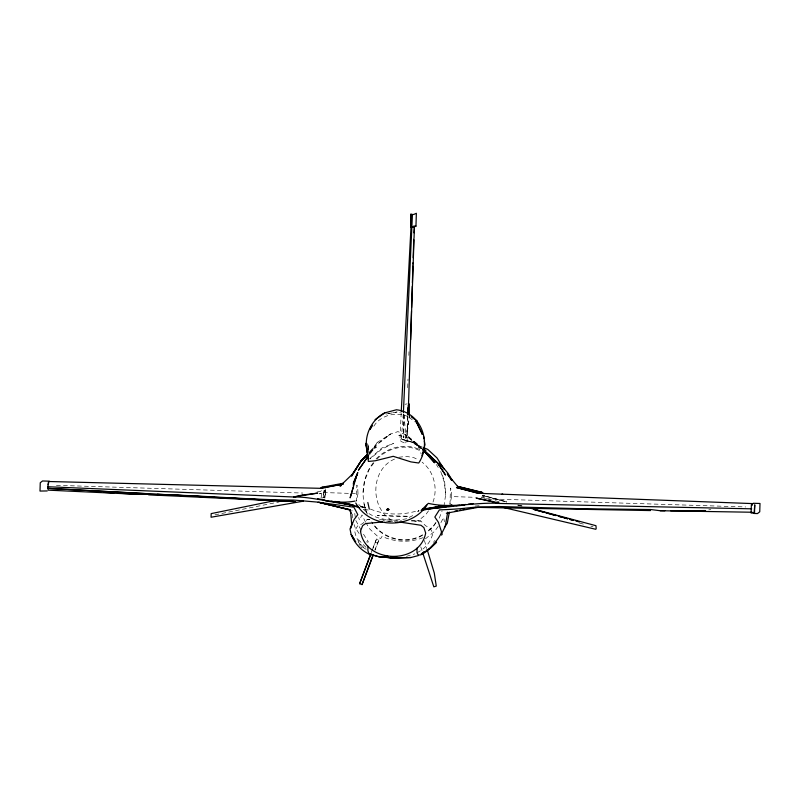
<?xml version="1.0" encoding="UTF-8"?>
<svg xmlns="http://www.w3.org/2000/svg" width="800" height="800" viewBox="0 0 800 800"><rect width="100%" height="100%" fill="white"/><g stroke="black" fill="none" stroke-linecap="round" stroke-linejoin="round"><path stroke-width="0.6" stroke-dasharray="4 3" d="M403.86 414.59L403.74 437.83L403.91 414.12M316.98 492.01L325.1 490.5L325.47 494.6L324.04 497.58L321.62 498M401.19 412.96L399.97 440.28L401.42 441.65L405.04 443.01L407.07 441.83L407.88 416.03M407.68 387.72L408 379.02M408.86 355.41L408.99 351.68M407.7 416.13L406.66 437.92L409.42 415.97L405.04 443.01M358.01 493.64L356.38 501.16L356.88 485.13L357.65 487.04L358.01 493.64L325.59 492.62L319.48 493.85M451.61 496.58L449.98 504.1L450.48 488.06L451.25 489.97L451.61 496.58L475.3 497.32M403.29 413.83L401.34 438.98L399.97 440.28L401.34 438.98L413.37 442.62L401.34 438.98M363.05 492.4L364.83 480.35L369.31 469.22L374.78 461.63M443.92 506.4L445.71 494.31L444.68 482.13L441.64 472.98M321.05 497.77L321.84 493.65L321.11 490.47M324.86 498.2L325.59 492.62L325.16 488.58M371.21 552.6L372.5 549.14M372.93 547.99L376.51 538.97L378.92 539.87L375.09 550.11M374.9 550.04L378.92 539.87M372.26 550.35L376.51 538.97M432.99 502.09C438.06 488.31 433.92 471.2 422.07 462.16M439.27 518.18L442.12 510.88M324.26 490.52L323.24 495.07L324.04 497.58L323.24 495.07L325.57 491.39L325.47 494.6L323.24 495.07L324.94 495.63M481.8 497.43L482.7 495.49L483.53 495.47L507.34 502.06M369.88 454.36L377.15 442.48L390.55 434.01L397.92 431.63L405.03 434.46L408.74 436.83L420.14 447.14L409.36 438.23L421.71 448.34M377.15 442.48L374.76 446.26L368.97 452.59M373.79 426.23C380.72 414.99 396.3 411.37 408.13 416.65M373.33 462.73C361.72 477.17 360.33 498.04 367.47 514.8M435.99 522.35L432.56 527.11L427.27 531.41M435.85 522.93L432.43 527.67L427.16 531.96M438.21 526.4L434.66 531.3L424.94 539.23M440.91 522.66L443.56 517.55L444.47 521.75M428.56 510.77L425.73 514.68L419.39 519.85L414.18 522.1M433.42 542.35L434.01 541.58M434.31 541.19L434.89 540.45M368.51 449.67L369.36 454.13L372.26 450.58M325.1 490.5L323.37 492.46L325.57 491.39M369.78 458.67L381.95 447.97L393.55 443.33L381.36 449.37L370.05 458.91M369.09 453.04L375.81 446.16L369.02 452.89M369.26 453.43L376.45 446.92L369.36 453.29M369.82 519.41L367.39 519.33L362.42 523.72L357.63 525.97L354.67 530.83C355.8 538.2 360.02 545.17 366.28 549.25M376.07 458.92C387.26 447.17 406.19 442.1 420.81 450.27M377.03 459.02C388.04 447.67 406.57 443.22 420.73 451.11M416.96 552.69C424.88 549.12 431.03 541.84 432.82 533.28L430.17 528.25L425.52 525.7L420.83 521.01L411.12 520.7M412.76 515.56L407.78 518.18M406.72 518.74C391.68 521.58 374.02 520.15 362.7 508.56M422.62 534.77C405.85 544.92 382.41 538.71 372.13 522.29M422.53 535.3C405.47 545.65 381.52 538.92 371.59 521.88M394.54 459.08C369.2 469.9 369.66 512.18 395.66 522M418.89 511.48L417.56 511.63L419.04 510.32C402.78 515.47 385.47 515.44 369.64 508.77M423.02 537.65C410.02 542.9 394.7 542.25 382.02 536.37L380.76 538.52L379.22 537.8L370.01 529.28L366.16 523.18M406.45 556.32L414.87 553.86M214.98 514.83L279.1 501.96M708.72 509.9L710.83 509.48M405.02 404.27L407.09 403.87M386.01 414.05L397.14 411.98L400.42 412.81M388.23 413.64L397.14 411.98M398.71 457.28L406.46 456.37L414.13 457.77L418.18 459.82M475.15 506.04L480.05 505.68M368.16 510.08L364.26 509A92.63 1.46 17.9 0 1 362.94 508.64M388.6 521.53L393.43 521.19M411.34 520.97L420.83 521.01M481.53 497.51L500.91 502.1M56.43 485.32L302.83 493.05M319.47 493.58L321.84 493.65M486.21 498.81L745.68 506.95M379.54 519.71L401.4 520.4M403.11 439.78L414.12 442.67L421.96 448.05M367.39 519.33L369.83 519.48M361.55 506.81L365.68 507.49L360.92 506.56M360.78 506.67L365.68 507.49M383.03 520.66L385.34 521.06M386.5 521.26L391.12 522.05M399.46 435.44L398.8 435.33L410.02 438.34M405.62 440.45L412.56 442L421.36 448.53M506.61 501.87L482.7 495.49L506.69 502.07M518.56 505.06L522.15 506.01M579.54 523.09L584.18 524.33M590.83 526.11L593.04 526.7M517.49 505.04L521.09 506.02M518.06 505.02L521.64 506.01M375.07 542.24L377.47 543.13M422.38 447.15L414.83 444L421.86 448.29M366.05 547.37L358.45 539.73L357.09 540.79L362.8 547.18L365.63 549.05M417.31 443.75L405.03 434.46L419.45 447.67L417.31 443.75L421.17 453.94M409.05 417.35L415.44 422.2M412.56 442L420.87 448.45M358.77 504.47L364.05 509.43M358.98 544.25L360.3 545.79M360.86 546.46L362 547.8M366.46 541.84L366.87 541.92A129.37 5.13 33.5 0 0 367.75 540.93L361.88 531.62M359.11 533.52L355.04 527.31L354.1 524.52M436.36 464.53L438.23 467.5M365.55 522.21L361.98 514.99L359.43 520.07L358.68 517.47M355.81 520.5L361.17 530.24M483.53 495.47L484.03 497.59L484.02 495.72M440.73 471.46L444.51 482.85L445.54 494.99M363.95 503.89L367.37 514.19M420.77 546.82L422.31 551.53M406.65 440.51L407.07 441.83M424.38 540.47L426.85 548.61M352.75 517.97L351.95 510.27M355.3 517.37L354.68 512.92M367.94 444.58L369.36 454.13M368.07 445.81L369.25 454.22M368.07 445.93L368.91 452.06M403.97 414.59L406.05 437.22M387.46 436.17L374.76 446.26L390.55 434.01L387.46 436.17M407.62 516.27L393.03 516.36L377.32 515.32L407.62 516.27M365.84 508.04L362.26 507.28L365.84 508.04"/><path stroke-width="1.2" d="M367.93 546.2L367.9 550.72L369.01 553.95L377.83 556.49L391.96 557.81M417.33 547.75C413.47 569.62 443.57 535.5 441.31 531.19L438.41 522.28L434.83 517.04L439.38 509.89L446.55 509.58A21.4 0.55 -4.1 0 0 460.37 508.71L476.06 507.09L499.2 506.53L582.59 508.75L650.63 509.53L660.2 510.73L752.13 512.24M411.93 226.52L411.02 226.77L411.39 214.42L410.86 213.93L411.02 226.77L401.25 411.72M407.92 414.83L408.21 405.28M415.96 226.13L416.36 213.3L413.64 214.49L411.39 214.42L410.91 227.31L413.16 227.38L415.96 226.13L413.7 226.05M751.37 504.69L751.11 513.03L754.51 513.13L754.77 504.8L754.08 513.46L757.48 513.57L759.74 511.82L760 503.48L753.21 503.27M408.5 404.61L411.48 311.24M411.6 307.51L412.27 286.34M412.39 282.61L413.03 262.69M413.19 257.71L413.78 239.04M413.98 232.82L414.41 226.87M410.66 339.69L413.11 265.96M413.17 264L413.98 239.72M414.03 238.3L414.38 227.76M412.43 214.53L403.39 412.59M407.76 414.91L408.1 407.6M449.37 512.13L447.23 523.37L444.38 527.42M343.07 483.28L322.04 487.24L320.51 488.43L343.3 484.01L319.85 488.31L48.89 481.51L47.79 486.75L48.24 490.15L139.03 494.38C190.54 494.22 242.12 499.76 293.71 500.07L317.63 502.12L353.89 507.2L357.8 514.63L354.06 519.63L351.04 527.32M447.71 512.15L445.22 526.48L441.9 533.09M366.65 443.96L367.51 453.13M409.35 415.94L409.35 403.95M48.05 484.67L48.5 481.82M411.45 225.98L411.02 226.77M752.14 505.34L752.78 503.6L478.28 493.29L456.47 487.56L478.94 493.4L480.47 492.21L481.96 492.31L483.59 493.55M366.84 443.63L366.36 446.05C365.39 432.89 372.63 418.87 384.68 412.9L396.47 409.76C421.63 412.81 431.86 443.09 418.74 463.02L410.93 461.89L393.21 456.32L375.29 460.77L368.38 461.44L365.85 443.32L368.48 459.04L367.9 455.49M350.7 528.48L350.82 527.94M421.98 455.78L424.95 444.8L424.35 441.13M353.13 487.59L350.15 497.85L356.5 476.06M353.22 485.19L357.13 474.31L353.29 483.43L357.77 472.57L355.86 477.8M373.38 554.66L362.04 584.59L359.64 583.69L370.78 553.75M362.04 584.59L373.19 554.65M370.98 553.77L359.64 583.69M352.28 523.22L350.02 529.01L351.12 534.48L355.72 541.84M441.61 535.13L442.31 533.96M372.42 425.32L369.8 429.57L371.79 426.62M368.65 455.17L358.42 470.18L368.36 456.19M421.11 510.39L428.33 503.35C451.82 508.82 475.77 501.8 499.56 503.46L751.68 508.83M367.31 454.4L360.68 461.64L351.56 476.11L361.38 460.47L367.32 454.57M426.85 505.21C410.88 529.66 369.87 529 355.76 502.98M367.41 454.76L360.68 461.64L367.59 454.89M367.46 455.06L361.38 460.47L352.28 474.3L340.02 486.1L341.26 485.59M387.7 508.94L388.21 508.55L386.55 509.77L387.06 509.37L388.16 510.28L387.16 510.2L389.31 509.44M375.08 419.66L385.32 412.55M422.61 552.71L424.57 551.58M426.53 550.46L430.45 548.2L436.55 542.18L429.09 549.26L421.25 553.77M422.44 508.94L425.72 508.52A22.8 3.17 -14.2 0 1 430.49 508.39L432.06 508.09L428.73 508.89A92.63 0.71 -14.4 0 1 421.98 510.5M369.01 553.95L378.56 556.64L392.98 558.09L410.85 557.53L418.46 555.54M430.8 508.44L441.29 505.76L427.93 508.54M275.71 500.44L211.18 513.61L211.07 517.23L303.43 501.16M471.25 508.01L473.58 507.55M463.16 509.58L464.27 509.37M459.64 510.25L460.9 510.01M446.35 513.21L477.84 507.39L650.49 510.57M457.14 510.71L454.99 511.09M427.9 508.87L452.1 505.14L428.17 508.6M355.13 501.05C334.53 505.13 314.32 496.49 293.61 497L47.79 486.75L48.1 488.39L148.3 493.77M351.55 504.66L343.21 502.68L353.8 505.98A22.8 2.99 18 0 1 358.33 506.4M446.16 506.84L428.87 508.92L464.11 505.12M448.63 506.55L453.56 505.95M456.03 505.66L459.74 505.21M462.21 504.92L465.91 504.47M468.38 504.17L473.32 503.58M395.82 522.2L398.21 521.95M382.57 521.96L365.66 523.55L362.63 525.67L360.51 531.01C364.64 563.58 419.52 565.31 425.68 533.06L423.89 527.6L421 525.28L399.43 521.99M705.56 510.54L670.67 510.8M396.65 556.69L390.53 556.59M392.98 558.09L410.85 557.53M660.2 510.73L664.85 510.76M49.32 481.18L42.52 480.97L40.26 482.73L40 491.06L47.22 490.94M148.62 494.83L295.65 501.68L157.33 494.25M48.1 488.39L213.81 497.18M228.73 497.97L294.32 501.45M104.33 492.39L113.84 492.93M118.6 493.21L139.03 494.38M322.04 487.24L323.53 487.34M378.56 556.64L391.89 557.82M384.43 555.97L388.09 556.34M325.29 500.77L354.29 505.6M502.04 494.03L502.7 494.14M317.52 498.69L324.86 500.05M330.97 501.17L333.42 501.62M335.86 502.07L354.21 505.46M481.96 492.31L457.43 486.35L481.22 492.26M351.42 504.7L334.78 501.45L353.89 505.51M504.02 507.63L595.83 529.3L596.19 528.39L595.94 525.69L530.52 508.24M318.09 502.19L349.95 509.71L350.85 513.33L349.95 509.71L319.41 502.42L350.48 510.2L351.62 523.55M534.28 509.64L543.88 512.27M546.28 512.93L555.88 515.57M558.22 516.21L561.73 517.17M564.07 517.81L567.58 518.77M569.92 519.42L573.44 520.38M91.9 490.43L94.23 491.07M533.55 509.3L556.17 515.56M558.5 516.2L567.79 518.77M570.11 519.41L573.61 520.38M575.94 521.02L579.43 521.99M353.52 506.02L352.39 505.59L355.83 506.61A92.63 1.46 17.9 0 0 359.74 507.74M423.46 447.6L427.78 449.41L437.01 457.95L443.96 468.94L439.09 462.73L448 473.28L452.06 480.31M423.87 449.52L425.87 450.74L423.92 449.4M368.3 553.75C360.31 549.68 354.35 542.75 351.12 534.48M411.14 416.84L417.24 421.03M423.64 450.59L436.58 462.46L422.6 449.21M422.52 449.24L434.58 462.76L422.66 449.36M457.61 486.39L447.24 473.87L451.38 480.11M351.57 535.05L353.94 538.93M422.69 552.71L433.82 586.84L436.27 586.09L434.28 573.02L427.21 549.77M367.84 502.48L369.3 509.14M423.55 436.24L423.95 438.69M302.26 495.09L293.61 497L317.71 493.11L302.26 495.09M490.1 500.99L476.14 498.08L499.56 503.46L490.1 500.99M437.24 462.57L424.3 450.71L437.33 462.67L445.53 475.03L437.24 462.57M421.78 432.93L415.9 420.94L422.33 434.45L421.78 432.93"/></g></svg>
